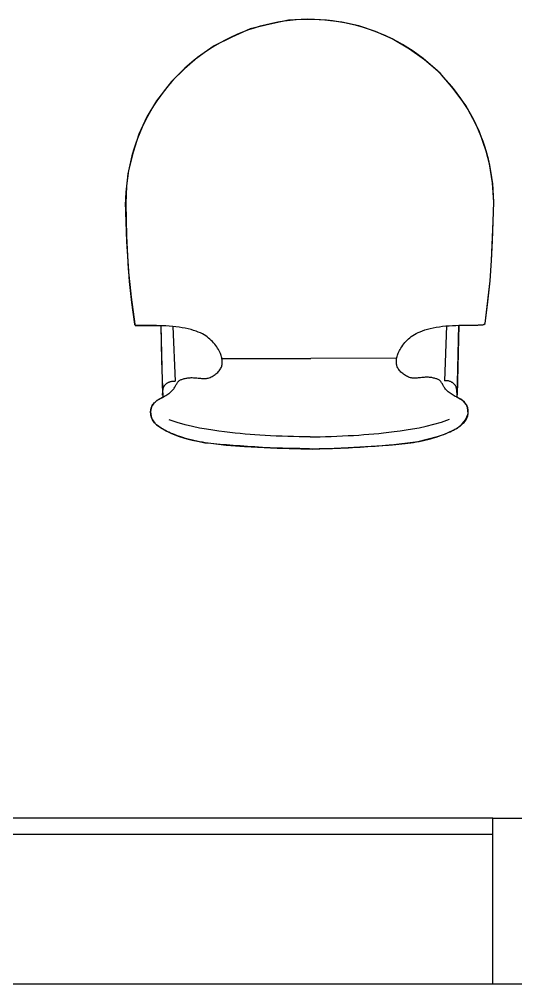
# Model space of a CAD drawing. Header units: inches. Extents: x 216615 to 231886, y -28847 to -680.
# Drawn here: x 222044 to 222643, y -28847 to -27683 of the extents above; entities that cross this region are included whole.
import ezdxf

# ---------------------------------------------------------------- set-up
doc = ezdxf.new("R2010")
doc.units = ezdxf.units.IN
doc.header["$MEASUREMENT"] = 0
doc.layers.add('MOBILIARIO', color=42, linetype='Continuous')

msp = doc.modelspace()

# ---------------------------------------------------------------- linework, layer by layer
for p, q in [((222615.2, -28647.3), (220795.2, -28647.3)), ((222615.2, -28847.3), (222615.2, -28647.3)), ((222615.2, -28647.3), (223515.2, -28647.3)), ((222615.2, -28667.3), (220775.2, -28667.3)), ((218875.2, -28847.3), (222615.2, -28847.3)), ((222615.2, -28847.3), (223515.2, -28847.3))]:
    msp.add_line(p, q)
at = {"layer": 'MOBILIARIO'}
for p, q in [((222346.8, -27689.4), (222322.5, -27694.9)), ((222368.7, -27684.6), (222346.8, -27689.4)), ((222391.6, -27683.3), (222368.7, -27684.6)), ((222412.8, -27684.3), (222391.6, -27683.3)), ((222433, -27686.9), (222412.8, -27684.3)), ((222453.8, -27691.4), (222433, -27686.9)), ((222322.5, -27694.9), (222300.6, -27704.9)), ((222473.7, -27698.1), (222453.8, -27691.4)), ((222493.7, -27707.1), (222473.7, -27698.1)), ((222300.6, -27704.9), (222279.3, -27715.4)), ((222514.9, -27719.3), (222493.7, -27707.1)), ((222279.3, -27715.4), (222259.1, -27729.6)), ((222532.9, -27732.2), (222514.9, -27719.3)), ((222259.1, -27729.6), (222243.4, -27743)), ((222551.8, -27748.5), (222532.9, -27732.2)), ((222243.4, -27743), (222227.7, -27758.4)), ((222227.7, -27758.4), (222209.6, -27781.9)), ((222567.6, -27767), (222551.8, -27748.5)), ((222582.7, -27787.2), (222567.6, -27767)), ((222209.6, -27781.9), (222198, -27800.9)), ((222591, -27802.9), (222582.7, -27787.2)), ((222198, -27800.9), (222188.1, -27822)), ((222598.7, -27818), (222591, -27802.9)), ((222188.1, -27822), (222181.3, -27843.6)), ((222607.4, -27842.7), (222598.7, -27818)), ((222181.3, -27843.6), (222175.8, -27865.8)), ((222611.4, -27857.8), (222607.4, -27842.7)), ((222615, -27880.9), (222611.4, -27857.8)), ((222175.8, -27865.8), (222173.2, -27884.4)), ((222173.2, -27884.4), (222172.6, -27905.6)), ((222616.4, -27904.1), (222615, -27880.9)), ((222173.9, -27951.5), (222172.3, -27904.1)), ((222172.6, -27905.6), (222173.2, -27944.9)), ((222615, -27950.8), (222616.4, -27904.1)), ((222615.7, -27927.4), (222616.4, -27904.1)), ((222613.8, -27974.6), (222615.7, -27927.4)), ((222173.2, -27944.9), (222175.5, -27984.4)), ((222175.2, -27975.3), (222173.9, -27951.5)), ((222613.8, -27974.6), (222615, -27950.8)), ((222177.2, -27999.9), (222175.2, -27975.3)), ((222611.9, -27999.2), (222613.8, -27974.6)), ((222611.9, -27999.2), (222613.8, -27974.6)), ((222175.5, -27984.4), (222179, -28018.7)), ((222179.8, -28025.2), (222177.2, -27999.9)), ((222605.9, -28050.6), (222611.9, -27999.2)), ((222609.3, -28024.5), (222611.9, -27999.2)), ((222179, -28018.7), (222183.3, -28051.2)), ((222183.3, -28051.3), (222179.8, -28025.2)), ((222605.9, -28050.6), (222609.3, -28024.5)), ((222604.6, -28051.5), (222605.9, -28050.6)), ((222605.4, -28051), (222605.9, -28050.6)), ((222183.3, -28051.2), (222183.4, -28051.7)), ((222183.3, -28051.5), (222183.3, -28051.3)), ((222183.4, -28051.6), (222183.3, -28051.5)), ((222183.4, -28051.8), (222183.4, -28051.6)), ((222183.4, -28051.7), (222183.6, -28052.2)), ((222183.4, -28052), (222183.4, -28051.8)), ((222183.5, -28052.1), (222183.4, -28052)), ((222183.6, -28052.3), (222183.5, -28052.1)), ((222183.6, -28052.2), (222183.7, -28052.5)), ((222183.7, -28052.4), (222183.6, -28052.3)), ((222183.7, -28052.5), (222183.7, -28052.4)), ((222183.7, -28052.5), (222183.8, -28052.8)), ((222183.8, -28052.6), (222183.7, -28052.5)), ((222184, -28052.7), (222183.8, -28052.6)), ((222183.8, -28052.8), (222201.3, -28053.1)), ((222184.1, -28052.8), (222184, -28052.7)), ((222184.4, -28052.8), (222184.1, -28052.8)), ((222184.8, -28052.9), (222184.4, -28052.8)), ((222185.3, -28052.9), (222184.8, -28052.9)), ((222186, -28052.9), (222185.3, -28052.9)), ((222186.9, -28053), (222186, -28052.9)), ((222188, -28053), (222186.9, -28053)), ((222189.3, -28053), (222188, -28053)), ((222190.9, -28053), (222189.3, -28053)), ((222192.7, -28053), (222190.9, -28053)), ((222194.8, -28053), (222192.7, -28053)), ((222197.2, -28053), (222194.8, -28053)), ((222199.8, -28053.1), (222197.2, -28053)), ((222202.7, -28053.1), (222199.8, -28053.1)), ((222201.3, -28053.1), (222214.7, -28053.3)), ((222206, -28053.1), (222202.7, -28053.1)), ((222209.5, -28053.1), (222206, -28053.1)), ((222213.2, -28053.2), (222209.5, -28053.1)), ((222217.1, -28053.3), (222213.2, -28053.2)), ((222214.7, -28053.3), (222215.8, -28095.2)), ((222214.7, -28053.3), (222216.9, -28137.1)), ((222221, -28053.5), (222217.1, -28053.3)), ((222225, -28053.8), (222221, -28053.5)), ((222229.1, -28054.1), (222225, -28053.8)), ((222233, -28054.5), (222229.1, -28054.1)), ((222229.2, -28054.1), (222232, -28120.2)), ((222236.9, -28055), (222233, -28054.5)), ((222240.7, -28055.6), (222236.9, -28055)), ((222244.3, -28056.3), (222240.7, -28055.6)), ((222247.8, -28057), (222244.3, -28056.3)), ((222251.2, -28057.9), (222247.8, -28057)), ((222254.3, -28058.8), (222251.2, -28057.9)), ((222257.3, -28059.8), (222254.3, -28058.8)), ((222260, -28060.8), (222257.3, -28059.8)), ((222262.6, -28061.9), (222260, -28060.8)), ((222264.9, -28063), (222262.6, -28061.9)), ((222522.9, -28062.6), (222525.2, -28061.5)), ((222525.2, -28061.5), (222527.7, -28060.4)), ((222527.7, -28060.4), (222530.4, -28059.3)), ((222530.4, -28059.3), (222533.4, -28058.3)), ((222533.4, -28058.3), (222536.5, -28057.4)), ((222536.5, -28057.4), (222539.9, -28056.6)), ((222539.9, -28056.6), (222543.4, -28055.8)), ((222543.4, -28055.8), (222547, -28055.1)), ((222547, -28055.1), (222550.8, -28054.5)), ((222550.8, -28054.5), (222554.7, -28053.9)), ((222554.7, -28053.9), (222558.6, -28053.5)), ((222559.6, -28053.4), (222557.1, -28119.7)), ((222558.6, -28053.5), (222562.6, -28053.2)), ((222562.6, -28053.2), (222566.6, -28052.9)), ((222566.6, -28052.9), (222570.5, -28052.8)), ((222570.5, -28052.8), (222574.3, -28052.6)), ((222572.2, -28139.6), (222574.1, -28052.6)), ((222574.1, -28052.6), (222572.2, -28136.5)), ((222574.1, -28052.6), (222589.5, -28052.4)), ((222574.3, -28052.6), (222577.8, -28052.5)), ((222577.8, -28052.5), (222581, -28052.5)), ((222581, -28052.5), (222583.9, -28052.4)), ((222583.9, -28052.4), (222586.4, -28052.4)), ((222586.4, -28052.4), (222588.6, -28052.4)), ((222588.6, -28052.4), (222590.4, -28052.4)), ((222589.5, -28052.4), (222599.8, -28052.3)), ((222590.4, -28052.4), (222592, -28052.4)), ((222592, -28052.4), (222593.3, -28052.4)), ((222593.3, -28052.4), (222594.5, -28052.4)), ((222594.5, -28052.4), (222595.5, -28052.4)), ((222595.5, -28052.4), (222596.4, -28052.4)), ((222596.4, -28052.4), (222597.2, -28052.4)), ((222597.2, -28052.4), (222598, -28052.3)), ((222598, -28052.3), (222598.8, -28052.3)), ((222598.8, -28052.3), (222599.5, -28052.3)), ((222599.5, -28052.3), (222600.2, -28052.3)), ((222599.8, -28052.3), (222603, -28052)), ((222600.2, -28052.3), (222600.8, -28052.3)), ((222600.8, -28052.3), (222601.4, -28052.2)), ((222601.4, -28052.2), (222601.9, -28052.2)), ((222601.9, -28052.2), (222602.5, -28052.1)), ((222602.5, -28052.1), (222603, -28052)), ((222603, -28052), (222603.9, -28051.8)), ((222603, -28052), (222603.4, -28051.9)), ((222603.4, -28051.9), (222603.9, -28051.7)), ((222603.9, -28051.8), (222604.6, -28051.5)), ((222603.9, -28051.7), (222604.4, -28051.5)), ((222604.4, -28051.5), (222604.9, -28051.3)), ((222604.9, -28051.3), (222605.4, -28051)), ((222267, -28064.2), (222264.9, -28063)), ((222269, -28065.4), (222267, -28064.2)), ((222270.8, -28066.7), (222269, -28065.4)), ((222272.5, -28068), (222270.8, -28066.7)), ((222274.1, -28069.4), (222272.5, -28068)), ((222275.6, -28070.9), (222274.1, -28069.4)), ((222277.1, -28072.4), (222275.6, -28070.9)), ((222278.5, -28074), (222277.1, -28072.4)), ((222279.8, -28075.6), (222278.5, -28074)), ((222507.9, -28075.2), (222509.3, -28073.6)), ((222509.3, -28073.6), (222510.7, -28072)), ((222510.7, -28072), (222512.1, -28070.5)), ((222512.1, -28070.5), (222513.6, -28069.1)), ((222513.6, -28069.1), (222515.2, -28067.6)), ((222515.2, -28067.6), (222516.9, -28066.3)), ((222516.9, -28066.3), (222518.8, -28065)), ((222518.8, -28065), (222520.7, -28063.8)), ((222520.7, -28063.8), (222522.9, -28062.6)), ((222281.1, -28077.2), (222279.8, -28075.6)), ((222282.3, -28078.8), (222281.1, -28077.2)), ((222283.3, -28080.4), (222282.3, -28078.8)), ((222284.3, -28082), (222283.3, -28080.4)), ((222285.2, -28083.6), (222284.3, -28082)), ((222285.9, -28085.1), (222285.2, -28083.6)), ((222286.6, -28086.5), (222285.9, -28085.1)), ((222501.2, -28086.2), (222501.9, -28084.7)), ((222501.9, -28084.7), (222502.6, -28083.2)), ((222502.6, -28083.2), (222503.5, -28081.7)), ((222503.5, -28081.7), (222504.4, -28080.1)), ((222504.4, -28080.1), (222505.5, -28078.5)), ((222505.5, -28078.5), (222506.7, -28076.8)), ((222506.7, -28076.8), (222507.9, -28075.2)), ((222215.8, -28095.2), (222217.4, -28139.3)), ((222287.1, -28087.9), (222286.6, -28086.5)), ((222287.6, -28089.3), (222287.1, -28087.9)), ((222288, -28090.6), (222287.6, -28089.3)), ((222288.3, -28091.9), (222288, -28090.6)), ((222288.5, -28093.1), (222288.3, -28091.9)), ((222288.4, -28092.7), (222395.6, -28092.6)), ((222288.7, -28094.4), (222288.5, -28093.1)), ((222288.8, -28095.5), (222288.7, -28094.4)), ((222288.9, -28096.7), (222288.8, -28095.5)), ((222288.9, -28097.8), (222288.9, -28096.7)), ((222499.4, -28092.3), (222395.6, -28092.6)), ((222499, -28095.2), (222499.2, -28094)), ((222499, -28096.4), (222499, -28095.2)), ((222499, -28097.5), (222499, -28096.4)), ((222499.2, -28094), (222499.3, -28092.8)), ((222499.3, -28092.8), (222499.6, -28091.5)), ((222499.6, -28091.5), (222499.9, -28090.3)), ((222499.9, -28090.3), (222500.2, -28088.9)), ((222500.2, -28088.9), (222500.7, -28087.6)), ((222500.7, -28087.6), (222501.2, -28086.2)), ((222283.4, -28109.5), (222284.3, -28108.5)), ((222284.3, -28108.5), (222285.1, -28107.5)), ((222285.1, -28107.5), (222285.9, -28106.5)), ((222285.9, -28106.5), (222286.6, -28105.4)), ((222286.6, -28105.4), (222287.2, -28104.4)), ((222287.2, -28104.4), (222287.8, -28103.3)), ((222287.8, -28103.3), (222288.2, -28102.2)), ((222288.2, -28102.2), (222288.5, -28101.1)), ((222288.5, -28101.1), (222288.7, -28100.1)), ((222288.7, -28100.1), (222288.8, -28099)), ((222288.8, -28099), (222288.9, -28097.8)), ((222499, -28098.6), (222499, -28097.5)), ((222499.2, -28099.7), (222499, -28098.6)), ((222499.4, -28100.8), (222499.2, -28099.7)), ((222499.7, -28101.9), (222499.4, -28100.8)), ((222500.1, -28102.9), (222499.7, -28101.9)), ((222500.6, -28104), (222500.1, -28102.9)), ((222501.2, -28105.1), (222500.6, -28104)), ((222501.9, -28106.1), (222501.2, -28105.1)), ((222502.7, -28107.1), (222501.9, -28106.1)), ((222503.6, -28108.1), (222502.7, -28107.1)), ((222504.5, -28109.1), (222503.6, -28108.1)), ((222226.2, -28120.6), (222227.1, -28120.4)), ((222227.1, -28120.4), (222228.1, -28120.2)), ((222228.1, -28120.2), (222229.2, -28120.1)), ((222229.2, -28120.1), (222230.5, -28120.1)), ((222230.5, -28120.1), (222232, -28120.2)), ((222235.4, -28121.1), (222235.9, -28120.4)), ((222235.9, -28120.4), (222236.5, -28119.9)), ((222236.5, -28119.9), (222237.1, -28119.4)), ((222237.1, -28119.4), (222237.8, -28119)), ((222237.8, -28119), (222238.5, -28118.6)), ((222238.5, -28118.6), (222239.3, -28118.2)), ((222239.3, -28118.2), (222240.2, -28117.9)), ((222240.2, -28117.9), (222241, -28117.6)), ((222241, -28117.6), (222242, -28117.3)), ((222242, -28117.3), (222243, -28117)), ((222243, -28117), (222244.1, -28116.8)), ((222244.1, -28116.8), (222245.2, -28116.5)), ((222245.2, -28116.5), (222246.3, -28116.3)), ((222246.3, -28116.3), (222247.5, -28116.1)), ((222247.5, -28116.1), (222248.8, -28116)), ((222248.8, -28116), (222250.1, -28115.9)), ((222250.1, -28115.9), (222251.4, -28115.8)), ((222251.4, -28115.8), (222252.8, -28115.8)), ((222252.8, -28115.8), (222254.2, -28115.9)), ((222254.2, -28115.9), (222255.6, -28115.9)), ((222255.6, -28115.9), (222257, -28116)), ((222257, -28116), (222258.4, -28116.2)), ((222258.4, -28116.2), (222259.8, -28116.3)), ((222259.8, -28116.3), (222261.2, -28116.5)), ((222261.2, -28116.5), (222262.5, -28116.6)), ((222262.5, -28116.6), (222263.8, -28116.7)), ((222263.8, -28116.7), (222265, -28116.8)), ((222265, -28116.8), (222266.2, -28116.9)), ((222266.2, -28116.9), (222267.4, -28116.9)), ((222267.4, -28116.9), (222268.5, -28116.8)), ((222268.5, -28116.8), (222269.7, -28116.7)), ((222269.7, -28116.7), (222270.8, -28116.6)), ((222270.8, -28116.6), (222272, -28116.3)), ((222272, -28116.3), (222273.2, -28115.9)), ((222273.2, -28115.9), (222274.4, -28115.5)), ((222274.4, -28115.5), (222275.6, -28115)), ((222275.6, -28115), (222276.8, -28114.4)), ((222276.8, -28114.4), (222277.9, -28113.7)), ((222277.9, -28113.7), (222279.1, -28113)), ((222279.1, -28113), (222280.2, -28112.2)), ((222280.2, -28112.2), (222281.3, -28111.3)), ((222281.3, -28111.3), (222282.4, -28110.4)), ((222282.4, -28110.4), (222283.4, -28109.5)), ((222505.5, -28110.1), (222504.5, -28109.1)), ((222506.6, -28110.9), (222505.5, -28110.1)), ((222507.7, -28111.8), (222506.6, -28110.9)), ((222508.8, -28112.6), (222507.7, -28111.8)), ((222510, -28113.3), (222508.8, -28112.6)), ((222511.1, -28114), (222510, -28113.3)), ((222512.3, -28114.6), (222511.1, -28114)), ((222513.5, -28115.1), (222512.3, -28114.6)), ((222514.7, -28115.5), (222513.5, -28115.1)), ((222515.9, -28115.9), (222514.7, -28115.5)), ((222517.1, -28116.2), (222515.9, -28115.9)), ((222518.2, -28116.3), (222517.1, -28116.2)), ((222519.4, -28116.4), (222518.2, -28116.3)), ((222520.5, -28116.5), (222519.4, -28116.4)), ((222521.7, -28116.5), (222520.5, -28116.5)), ((222522.9, -28116.4), (222521.7, -28116.5)), ((222524.1, -28116.3), (222522.9, -28116.4)), ((222525.4, -28116.2), (222524.1, -28116.3)), ((222526.7, -28116), (222525.4, -28116.2)), ((222528.1, -28115.9), (222526.7, -28116)), ((222529.5, -28115.7), (222528.1, -28115.9)), ((222530.9, -28115.6), (222529.5, -28115.7)), ((222532.3, -28115.5), (222530.9, -28115.6)), ((222533.7, -28115.4), (222532.3, -28115.5)), ((222535.1, -28115.3), (222533.7, -28115.4)), ((222536.5, -28115.3), (222535.1, -28115.3)), ((222537.8, -28115.4), (222536.5, -28115.3)), ((222539.1, -28115.5), (222537.8, -28115.4)), ((222540.4, -28115.6), (222539.1, -28115.5)), ((222541.6, -28115.8), (222540.4, -28115.6)), ((222542.7, -28116), (222541.6, -28115.8)), ((222543.8, -28116.3), (222542.7, -28116)), ((222544.9, -28116.5), (222543.8, -28116.3)), ((222545.9, -28116.8), (222544.9, -28116.5)), ((222546.9, -28117.1), (222545.9, -28116.8)), ((222547.8, -28117.4), (222546.9, -28117.1)), ((222548.6, -28117.7), (222547.8, -28117.4)), ((222549.4, -28118.1), (222548.6, -28117.7)), ((222550.1, -28118.5), (222549.4, -28118.1)), ((222550.8, -28118.9), (222550.1, -28118.5)), ((222551.4, -28119.4), (222550.8, -28118.9)), ((222552, -28119.9), (222551.4, -28119.4)), ((222552.5, -28120.5), (222552, -28119.9)), ((222553, -28121.2), (222552.5, -28120.5)), ((222558.5, -28119.6), (222557.1, -28119.7)), ((222559.8, -28119.6), (222558.5, -28119.6)), ((222561, -28119.6), (222559.8, -28119.6)), ((222562, -28119.8), (222561, -28119.6)), ((222562.8, -28120), (222562, -28119.8)), ((222563.6, -28120.3), (222562.8, -28120)), ((222564.3, -28120.6), (222563.6, -28120.3)), ((222564.9, -28120.9), (222564.3, -28120.6)), ((222217.3, -28132.4), (222217.4, -28131.3)), ((222217.4, -28131.3), (222217.5, -28130.3)), ((222217.5, -28130.3), (222217.6, -28129.5)), ((222217.6, -28129.5), (222217.8, -28128.8)), ((222217.8, -28128.8), (222218, -28128.1)), ((222218, -28128.1), (222218.2, -28127.5)), ((222218.2, -28127.5), (222218.4, -28127)), ((222218.4, -28127), (222218.7, -28126.4)), ((222218.7, -28126.4), (222219, -28125.9)), ((222219, -28125.9), (222219.3, -28125.5)), ((222219.3, -28125.5), (222219.7, -28125)), ((222219.7, -28125), (222220, -28124.6)), ((222220, -28124.6), (222220.4, -28124.2)), ((222220.4, -28124.2), (222220.8, -28123.8)), ((222220.8, -28123.8), (222221.2, -28123.4)), ((222221.2, -28123.4), (222221.6, -28123.1)), ((222221.6, -28123.1), (222222.1, -28122.7)), ((222222.1, -28122.7), (222222.5, -28122.4)), ((222222.5, -28122.4), (222223, -28122)), ((222223, -28122), (222223.6, -28121.7)), ((222223.6, -28121.7), (222224.1, -28121.4)), ((222224.1, -28121.4), (222224.8, -28121.1)), ((222224.8, -28121.1), (222225.5, -28120.8)), ((222225.5, -28120.8), (222226.2, -28120.6)), ((222227.3, -28132.7), (222228.2, -28131.9)), ((222228.2, -28131.9), (222229, -28131)), ((222229, -28131), (222229.7, -28130.2)), ((222229.7, -28130.2), (222230.4, -28129.3)), ((222230.4, -28129.3), (222231, -28128.4)), ((222231, -28128.4), (222231.6, -28127.5)), ((222231.6, -28127.5), (222232.1, -28126.6)), ((222232.1, -28126.6), (222232.6, -28125.8)), ((222232.6, -28125.8), (222233.1, -28124.9)), ((222233.1, -28124.9), (222233.5, -28124.1)), ((222233.5, -28124.1), (222234, -28123.3)), ((222234, -28123.3), (222234.4, -28122.5)), ((222234.4, -28122.5), (222234.9, -28121.7)), ((222234.9, -28121.7), (222235.4, -28121.1)), ((222553.5, -28122), (222553, -28121.2)), ((222553.9, -28122.7), (222553.5, -28122)), ((222554.4, -28123.5), (222553.9, -28122.7)), ((222554.8, -28124.4), (222554.4, -28123.5)), ((222555.3, -28125.2), (222554.8, -28124.4)), ((222555.8, -28126.1), (222555.3, -28125.2)), ((222556.3, -28127), (222555.8, -28126.1)), ((222556.9, -28127.9), (222556.3, -28127)), ((222557.5, -28128.7), (222556.9, -28127.9)), ((222558.2, -28129.6), (222557.5, -28128.7)), ((222559, -28130.5), (222558.2, -28129.6)), ((222559.8, -28131.3), (222559, -28130.5)), ((222560.7, -28132.2), (222559.8, -28131.3)), ((222561.6, -28133), (222560.7, -28132.2)), ((222565.5, -28121.2), (222564.9, -28120.9)), ((222566, -28121.5), (222565.5, -28121.2)), ((222566.5, -28121.8), (222566, -28121.5)), ((222567, -28122.1), (222566.5, -28121.8)), ((222567.4, -28122.5), (222567, -28122.1)), ((222567.9, -28122.9), (222567.4, -28122.5)), ((222568.3, -28123.2), (222567.9, -28122.9)), ((222568.7, -28123.6), (222568.3, -28123.2)), ((222569, -28124), (222568.7, -28123.6)), ((222569.4, -28124.4), (222569, -28124)), ((222569.7, -28124.9), (222569.4, -28124.4)), ((222570.1, -28125.4), (222569.7, -28124.9)), ((222570.4, -28125.9), (222570.1, -28125.4)), ((222570.6, -28126.4), (222570.4, -28125.9)), ((222570.9, -28127), (222570.6, -28126.4)), ((222571.1, -28127.6), (222570.9, -28127)), ((222571.3, -28128.2), (222571.1, -28127.6)), ((222571.4, -28128.9), (222571.3, -28128.2)), ((222571.6, -28129.7), (222571.4, -28128.9)), ((222571.7, -28130.7), (222571.6, -28129.7)), ((222571.8, -28131.8), (222571.7, -28130.7)), ((222571.9, -28133.2), (222571.8, -28131.8)), ((222210.1, -28143.6), (222205.9, -28147.3)), ((222208.9, -28144.5), (222210.1, -28143.6)), ((222217.4, -28139.3), (222210.1, -28143.6)), ((222210.1, -28143.6), (222211.3, -28142.8)), ((222211.3, -28142.8), (222212.6, -28142)), ((222212.6, -28142), (222214, -28141.2)), ((222214, -28141.2), (222215.4, -28140.5)), ((222215.4, -28140.5), (222216.7, -28139.7)), ((222216.7, -28139.7), (222218.1, -28139)), ((222216.9, -28137.1), (222217, -28135.3)), ((222217, -28135.3), (222217.1, -28133.7)), ((222217.1, -28133.7), (222217.3, -28132.4)), ((222218.1, -28139), (222219.4, -28138.2)), ((222219.4, -28138.2), (222220.7, -28137.4)), ((222220.7, -28137.4), (222221.9, -28136.7)), ((222221.9, -28136.7), (222223.1, -28135.9)), ((222223.1, -28135.9), (222224.3, -28135.1)), ((222224.3, -28135.1), (222225.3, -28134.4)), ((222225.3, -28134.4), (222226.4, -28133.5)), ((222226.4, -28133.5), (222227.3, -28132.7)), ((222562.6, -28133.8), (222561.6, -28133)), ((222563.7, -28134.6), (222562.6, -28133.8)), ((222564.9, -28135.4), (222563.7, -28134.6)), ((222566.1, -28136.1), (222564.9, -28135.4)), ((222567.3, -28136.9), (222566.1, -28136.1)), ((222568.6, -28137.6), (222567.3, -28136.9)), ((222569.9, -28138.4), (222568.6, -28137.6)), ((222571.3, -28139.1), (222569.9, -28138.4)), ((222572.6, -28139.9), (222571.3, -28139.1)), ((222572.1, -28134.7), (222571.9, -28133.2)), ((222572.2, -28136.5), (222572.1, -28134.7)), ((222576.6, -28141.8), (222572.2, -28139.6)), ((222574, -28140.6), (222572.6, -28139.9)), ((222575.3, -28141.4), (222574, -28140.6)), ((222576.7, -28142.2), (222575.3, -28141.4)), ((222581.2, -28145.4), (222576.6, -28141.8)), ((222577.9, -28143), (222576.7, -28142.2)), ((222579.1, -28143.9), (222577.9, -28143)), ((222202.7, -28154.5), (222202.5, -28156.9)), ((222202.5, -28156.7), (222202.6, -28155.4)), ((222202.6, -28155.4), (222202.8, -28154.1)), ((222203.1, -28152.5), (222202.7, -28154.5)), ((222202.8, -28154.1), (222203, -28152.8)), ((222203, -28152.8), (222203.4, -28151.6)), ((222204.3, -28149.3), (222203.1, -28152.5)), ((222203.4, -28151.6), (222203.9, -28150.5)), ((222203.9, -28150.5), (222204.4, -28149.3)), ((222205.9, -28147.3), (222204.3, -28149.3)), ((222204.4, -28149.3), (222205.1, -28148.3)), ((222205.1, -28148.3), (222205.9, -28147.3)), ((222205.9, -28147.3), (222206.8, -28146.3)), ((222206.8, -28146.3), (222207.8, -28145.4)), ((222207.8, -28145.4), (222208.9, -28144.5)), ((222580.2, -28144.8), (222579.1, -28143.9)), ((222581.2, -28145.7), (222580.2, -28144.8)), ((222584.2, -28150), (222581.2, -28145.4)), ((222582.1, -28146.7), (222581.2, -28145.7)), ((222582.9, -28147.7), (222582.1, -28146.7)), ((222583.6, -28148.7), (222582.9, -28147.7)), ((222584.1, -28149.8), (222583.6, -28148.7)), ((222584.6, -28151), (222584.1, -28149.8)), ((222585.2, -28155.2), (222584.2, -28150)), ((222585, -28152.2), (222584.6, -28151)), ((222585.3, -28153.4), (222585, -28152.2)), ((222585.5, -28159.5), (222585.2, -28155.2)), ((222585.4, -28154.7), (222585.3, -28153.4)), ((222585.5, -28156.1), (222585.4, -28154.7)), ((222202.5, -28158.1), (222202.5, -28156.7)), ((222202.5, -28156.9), (222202.6, -28160)), ((222202.6, -28159.6), (222202.5, -28158.1)), ((222202.8, -28161), (222202.6, -28159.6)), ((222202.6, -28160), (222203, -28162.2)), ((222203, -28162.4), (222202.8, -28161)), ((222203, -28162.2), (222204.1, -28165.5)), ((222203.5, -28163.9), (222203, -28162.4)), ((222204, -28165.3), (222203.5, -28163.9)), ((222204.6, -28166.6), (222204, -28165.3)), ((222204.1, -28165.5), (222205.6, -28168.1)), ((222205.4, -28167.9), (222204.6, -28166.6)), ((222234.7, -28169.9), (222224.9, -28166.6)), ((222553.4, -28169.4), (222563.2, -28166.1)), ((222578.3, -28171.7), (222582.2, -28166.8)), ((222582.2, -28166.8), (222585.5, -28159.5)), ((222582.7, -28167.3), (222583.4, -28166)), ((222583.4, -28166), (222584.1, -28164.6)), ((222584.1, -28164.6), (222584.6, -28163.2)), ((222584.6, -28163.2), (222585, -28161.8)), ((222585, -28161.8), (222585.3, -28160.4)), ((222585.3, -28160.4), (222585.5, -28158.9)), ((222585.6, -28157.5), (222585.5, -28156.1)), ((222585.5, -28158.9), (222585.6, -28157.5)), ((222206.3, -28169.2), (222205.4, -28167.9)), ((222205.6, -28168.1), (222207.6, -28170.7)), ((222207.3, -28170.4), (222206.3, -28169.2)), ((222208.4, -28171.5), (222207.3, -28170.4)), ((222207.6, -28170.7), (222209.6, -28172.6)), ((222209.7, -28172.6), (222208.4, -28171.5)), ((222209.6, -28172.6), (222214.3, -28176.2)), ((222210.9, -28173.7), (222209.7, -28172.6)), ((222212.3, -28174.8), (222210.9, -28173.7)), ((222213.8, -28175.8), (222212.3, -28174.8)), ((222215.2, -28176.8), (222213.8, -28175.8)), ((222214.3, -28176.2), (222221.2, -28180)), ((222216.8, -28177.8), (222215.2, -28176.8)), ((222218.5, -28178.8), (222216.8, -28177.8)), ((222244.1, -28172.6), (222234.7, -28169.9)), ((222253.1, -28174.9), (222244.1, -28172.6)), ((222261.6, -28176.7), (222253.1, -28174.9)), ((222269.7, -28178.2), (222261.6, -28176.7)), ((222277.4, -28179.4), (222269.7, -28178.2)), ((222510.7, -28179), (222518.4, -28177.8)), ((222518.4, -28177.8), (222526.5, -28176.3)), ((222526.5, -28176.3), (222535, -28174.4)), ((222535, -28174.4), (222544, -28172.1)), ((222544, -28172.1), (222553.4, -28169.4)), ((222556.9, -28183.9), (222572.7, -28177)), ((222567.8, -28179.2), (222569.6, -28178.2)), ((222569.6, -28178.2), (222571.3, -28177.2)), ((222571.3, -28177.2), (222572.9, -28176.2)), ((222572.7, -28177), (222578.3, -28171.7)), ((222572.9, -28176.2), (222574.3, -28175.2)), ((222574.3, -28175.2), (222575.8, -28174.2)), ((222575.8, -28174.2), (222577.1, -28173.1)), ((222577.1, -28173.1), (222578.4, -28172)), ((222578.4, -28172), (222579.6, -28170.9)), ((222579.6, -28170.9), (222580.8, -28169.8)), ((222580.8, -28169.8), (222581.8, -28168.5)), ((222581.8, -28168.5), (222582.7, -28167.3)), ((222220.3, -28179.8), (222218.5, -28178.8)), ((222222.2, -28180.7), (222220.3, -28179.8)), ((222221.2, -28180), (222227.5, -28183.2)), ((222224.3, -28181.7), (222222.2, -28180.7)), ((222226.6, -28182.7), (222224.3, -28181.7)), ((222229.2, -28183.8), (222226.6, -28182.7)), ((222227.5, -28183.2), (222236.9, -28186.8)), ((222231.9, -28184.8), (222229.2, -28183.8)), ((222234.8, -28185.9), (222231.9, -28184.8)), ((222237.9, -28187), (222234.8, -28185.9)), ((222236.9, -28186.8), (222246, -28189.5)), ((222241.2, -28188), (222237.9, -28187)), ((222244.5, -28189.1), (222241.2, -28188)), ((222247.9, -28190), (222244.5, -28189.1)), ((222246, -28189.5), (222252.5, -28191.3)), ((222251.3, -28191), (222247.9, -28190)), ((222284.7, -28180.4), (222277.4, -28179.4)), ((222291.7, -28181.3), (222284.7, -28180.4)), ((222298.2, -28182), (222291.7, -28181.3)), ((222304.5, -28182.7), (222298.2, -28182)), ((222310.6, -28183.3), (222304.5, -28182.7)), ((222316.5, -28183.9), (222310.6, -28183.3)), ((222322.4, -28184.4), (222316.5, -28183.9)), ((222328.3, -28184.9), (222322.4, -28184.4)), ((222334.4, -28185.3), (222328.3, -28184.9)), ((222340.7, -28185.6), (222334.4, -28185.3)), ((222347.3, -28186), (222340.7, -28185.6)), ((222354.1, -28186.3), (222347.3, -28186)), ((222361, -28186.6), (222354.1, -28186.3)), ((222368, -28186.8), (222361, -28186.6)), ((222375, -28187), (222368, -28186.8)), ((222381.8, -28187.1), (222375, -28187)), ((222388.5, -28187.3), (222381.8, -28187.1)), ((222394.8, -28187.3), (222388.5, -28187.3)), ((222394.8, -28187.3), (222400.7, -28187.2)), ((222400.7, -28187.2), (222406.9, -28187.1)), ((222406.9, -28187.1), (222413.5, -28186.9)), ((222413.5, -28186.9), (222420.3, -28186.7)), ((222420.3, -28186.7), (222427.2, -28186.4)), ((222427.2, -28186.4), (222434.1, -28186.1)), ((222434.1, -28186.1), (222440.9, -28185.8)), ((222440.9, -28185.8), (222447.4, -28185.5)), ((222447.4, -28185.5), (222453.7, -28185.1)), ((222453.7, -28185.1), (222459.8, -28184.6)), ((222459.8, -28184.6), (222465.7, -28184.2)), ((222465.7, -28184.2), (222471.6, -28183.6)), ((222471.6, -28183.6), (222477.6, -28183.1)), ((222477.6, -28183.1), (222483.6, -28182.4)), ((222483.6, -28182.4), (222489.9, -28181.7)), ((222489.9, -28181.7), (222496.4, -28180.9)), ((222496.4, -28180.9), (222503.4, -28180.1)), ((222503.4, -28180.1), (222510.7, -28179)), ((222525.3, -28193.1), (222548.6, -28186.8)), ((222536.8, -28190.5), (222540.2, -28189.6)), ((222540.2, -28189.6), (222543.6, -28188.6)), ((222543.6, -28188.6), (222547, -28187.5)), ((222547, -28187.5), (222550.2, -28186.5)), ((222548.6, -28186.8), (222556.9, -28183.9)), ((222550.2, -28186.5), (222553.3, -28185.4)), ((222553.3, -28185.4), (222556.2, -28184.3)), ((222556.2, -28184.3), (222559, -28183.2)), ((222559, -28183.2), (222561.5, -28182.2)), ((222561.5, -28182.2), (222563.8, -28181.2)), ((222563.8, -28181.2), (222565.9, -28180.2)), ((222565.9, -28180.2), (222567.8, -28179.2)), ((222254.8, -28191.8), (222251.3, -28191)), ((222252.5, -28191.3), (222261, -28193.1)), ((222258.2, -28192.6), (222254.8, -28191.8)), ((222261.5, -28193.2), (222258.2, -28192.6)), ((222261, -28193.1), (222268, -28194.4)), ((222264.9, -28193.8), (222261.5, -28193.2)), ((222268.3, -28194.4), (222264.9, -28193.8)), ((222268, -28194.4), (222275.3, -28195.1)), ((222271.8, -28194.9), (222268.3, -28194.4)), ((222275.2, -28195.3), (222271.8, -28194.9)), ((222278.8, -28195.7), (222275.2, -28195.3)), ((222275.3, -28195.1), (222293.5, -28197.2)), ((222282.5, -28196.1), (222278.8, -28195.7)), ((222286.2, -28196.5), (222282.5, -28196.1)), ((222290.1, -28196.8), (222286.2, -28196.5)), ((222294, -28197.1), (222290.1, -28196.8)), ((222293.5, -28197.2), (222315.9, -28198.8)), ((222298, -28197.4), (222294, -28197.1)), ((222302.2, -28197.7), (222298, -28197.4)), ((222306.4, -28198), (222302.2, -28197.7)), ((222310.6, -28198.3), (222306.4, -28198)), ((222314.9, -28198.6), (222310.6, -28198.3)), ((222319.3, -28198.9), (222314.9, -28198.6)), ((222315.9, -28198.8), (222355.2, -28201)), ((222323.8, -28199.2), (222319.3, -28198.9)), ((222328.3, -28199.5), (222323.8, -28199.2)), ((222332.8, -28199.8), (222328.3, -28199.5)), ((222337.4, -28200.1), (222332.8, -28199.8)), ((222342.1, -28200.4), (222337.4, -28200.1)), ((222346.8, -28200.6), (222342.1, -28200.4)), ((222351.6, -28200.8), (222346.8, -28200.6)), ((222356.5, -28201), (222351.6, -28200.8)), ((222355.2, -28201), (222398.3, -28202)), ((222361.5, -28201.1), (222356.5, -28201)), ((222366.5, -28201.2), (222361.5, -28201.1)), ((222371.7, -28201.4), (222366.5, -28201.2)), ((222377, -28201.4), (222371.7, -28201.4)), ((222382.5, -28201.5), (222377, -28201.4)), ((222388.2, -28201.6), (222382.5, -28201.5)), ((222394.1, -28201.7), (222388.2, -28201.6)), ((222394.1, -28201.7), (222400, -28201.6)), ((222398.3, -28202), (222440.9, -28200.3)), ((222400, -28201.6), (222405.7, -28201.5)), ((222405.7, -28201.5), (222411.2, -28201.4)), ((222411.2, -28201.4), (222416.5, -28201.3)), ((222416.5, -28201.3), (222421.7, -28201.2)), ((222421.7, -28201.2), (222426.7, -28201)), ((222426.7, -28201), (222431.7, -28200.8)), ((222431.7, -28200.8), (222436.5, -28200.7)), ((222436.5, -28200.7), (222441.3, -28200.4)), ((222440.9, -28200.3), (222489.6, -28197.4)), ((222441.3, -28200.4), (222446.1, -28200.2)), ((222446.1, -28200.2), (222450.7, -28199.9)), ((222450.7, -28199.9), (222455.4, -28199.6)), ((222455.4, -28199.6), (222459.9, -28199.3)), ((222459.9, -28199.3), (222464.4, -28199)), ((222464.4, -28199), (222468.9, -28198.7)), ((222468.9, -28198.7), (222473.2, -28198.4)), ((222473.2, -28198.4), (222477.6, -28198.1)), ((222477.6, -28198.1), (222481.8, -28197.8)), ((222481.8, -28197.8), (222486, -28197.4)), ((222486, -28197.4), (222490.1, -28197.1)), ((222489.6, -28197.4), (222525.3, -28193.1)), ((222490.1, -28197.1), (222494.2, -28196.8)), ((222494.2, -28196.8), (222498.1, -28196.5)), ((222498.1, -28196.5), (222502, -28196.1)), ((222502, -28196.1), (222505.7, -28195.7)), ((222505.7, -28195.7), (222509.4, -28195.4)), ((222509.4, -28195.4), (222512.9, -28194.9)), ((222512.9, -28194.9), (222516.4, -28194.5)), ((222516.4, -28194.5), (222519.8, -28194)), ((222519.8, -28194), (222523.2, -28193.4)), ((222523.2, -28193.4), (222526.6, -28192.8)), ((222526.6, -28192.8), (222530, -28192.1)), ((222530, -28192.1), (222533.4, -28191.3)), ((222533.4, -28191.3), (222536.8, -28190.5))]:
    msp.add_line(p, q, dxfattribs=at)
msp.add_arc((222394.4, -27905.7), 222.1, 0.3965, 184.2873, dxfattribs=at)

doc.saveas('drawing.dxf')
